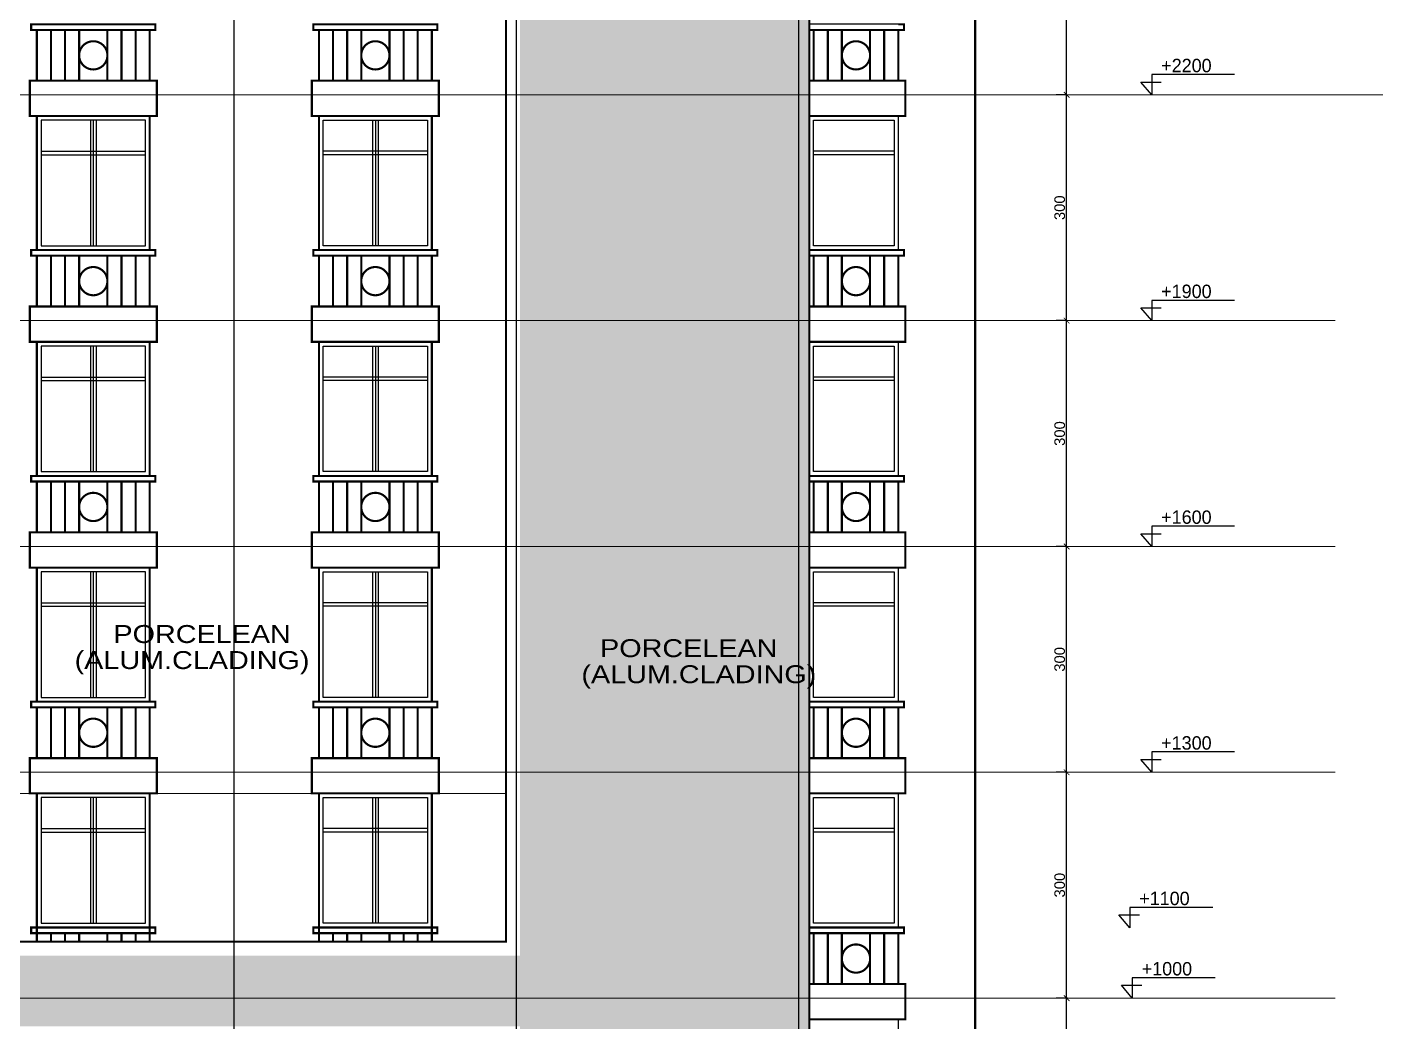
# Model space of a CAD drawing. Extents: x 250879 to 348495, y -51522 to -9360.
# Drawn here: x 295028 to 296949, y -28691 to -27281 of the extents above; entities that cross this region are included whole.
import ezdxf

# ---------------------------------------------------------------- set-up
doc = ezdxf.new("R2010")
doc.units = 0
doc.layers.get('0').update_dxf_attribs({"linetype": 'CONTINUOUS'})
doc.layers.get('DEFPOINTS').update_dxf_attribs({"color": 9, "linetype": 'CONTINUOUS'})
doc.layers.add('A-text function', color=30, linetype='CONTINUOUS', lineweight=20)
doc.layers.add('VIS', color=8, linetype='CONTINUOUS', lineweight=18)
for name, color, linetype in [('AXIS', 1, 'CONTINUOUS'), ('CURTAIN', 150, 'CONTINUOUS'), ('DOOR', 4, 'CONTINUOUS'), ('TEXT', 3, 'CONTINUOUS'), ('WALL', 7, 'CONTINUOUS')]:
    doc.layers.add(name, color=color, linetype=linetype)
doc.styles.add('ARIAL', font='BOD_CR.TTF', dxfattribs={"width": 1.2})
doc.styles.get("Standard").update_dxf_attribs({"font": 'sanss___.ttf', "height": 15})
doc.dimstyles.new('STANDARD$0', dxfattribs={"dimscale": 0, "dimtxt": 12, "dimasz": 8, "dimexe": 15, "dimexo": 0.0625, "dimgap": 2, "dimtad": 1, "dimdec": 0, "dimzin": 0, "dimdsep": 46, "dimtxsty": 'Standard', "dimblk1": 'ARCHTICK', "dimblk2": 'ARCHTICK', "dimsah": 1, "dimcen": 0.09, "dimdle": 15, "dimclrd": 3, "dimclre": 3, "dimclrt": 3, "dimazin": 0, "dimtfac": 1, "dimtdec": 0, "dimtofl": 0, "dimtmove": 1, "dimatfit": 3, "dimldrblk": 'ARCHTICK', "dimfxl": 1.0455, "dimfxlon": 1, "dimtolj": 1, "dimtzin": 0, "dimarcsym": 0})

# ---------------------------------------------------------------- blocks, each defined once
blk = doc.blocks.new('_ARCHTICK')
at = {"color": 0, "linetype": 'ByBlock', "const_width": 0.15}
blk.add_lwpolyline([(-0.5, -0.5), (0.5, 0.5)], dxfattribs=at)
blk = doc.blocks.new('*D251')
at = {"layer": 'DEFPOINTS', "color": 0, "linetype": 'Continuous', "transparency": 16777216}
for p in [(296501.1, -28657), (296539.7, -28657), (296480.3, -29017)]:
    blk.add_point(p, dxfattribs=at)
at = {"layer": 'WALL', "color": 3, "linetype": 'Continuous', "lineweight": -2, "transparency": 16777216}
for p, q in [((296501.1, -29032), (296501.1, -28642)), ((296502.1, -28657), (296486.1, -28657)), ((296500, -29017), (296516.1, -29017))]:
    blk.add_line(p, q, dxfattribs=at)
at = {"layer": 'WALL', "color": 3, "linetype": 'Continuous', "lineweight": -2, "transparency": 16777216, "xscale": 8, "yscale": 8, "zscale": 8}
for p, rotation in [((296501.1, -28657), 90), ((296501.1, -29017), 270)]:
    blk.add_blockref('_ARCHTICK', p, dxfattribs=dict(at, rotation=rotation))
at = {"layer": 'WALL', "color": 3, "linetype": 'Continuous', "transparency": 16777216, "insert": (296491.3, -28837), "char_height": 15, "attachment_point": 5, "rotation": 90}
blk.add_mtext('\\A1;360', dxfattribs=at)
blk = doc.blocks.new('LIME')
at = {"layer": 'DOOR'}
for p, q in [((244593, -28820.3), (244475.4, -28820.3)), ((244475.4, -28820.3), (244475.4, -28849)), ((244475.4, -28849), (244460, -28830.9)), ((244460, -28830.9), (244489, -28830.9))]:
    blk.add_line(p, q, dxfattribs=at)
blk = doc.blocks.new('*D1553')
at = {"layer": 'DEFPOINTS', "color": 0, "linetype": 'Continuous', "transparency": 16777216}
for p in [(296501.1, -27057), (296501.1, -27057), (296501.1, -27377)]:
    blk.add_point(p, dxfattribs=at)
at = {"layer": 'WALL', "color": 3, "linetype": 'Continuous', "lineweight": -2, "transparency": 16777216}
for p, q in [((296501.1, -27057), (296486.1, -27057)), ((296501.1, -27392), (296501.1, -27042)), ((296501.1, -27377), (296486.1, -27377))]:
    blk.add_line(p, q, dxfattribs=at)
at = {"layer": 'WALL', "color": 3, "linetype": 'Continuous', "lineweight": -2, "transparency": 16777216, "xscale": 8, "yscale": 8, "zscale": 8}
for p, rotation in [((296501.1, -27057), 90), ((296501.1, -27377), 270)]:
    blk.add_blockref('_ARCHTICK', p, dxfattribs=dict(at, rotation=rotation))
at = {"layer": 'WALL', "color": 3, "linetype": 'Continuous', "transparency": 16777216, "insert": (296491.3, -27217), "char_height": 15, "attachment_point": 5, "rotation": 90}
blk.add_mtext('\\A1;300', dxfattribs=at)
blk = doc.blocks.new('*D1554')
at = {"layer": 'DEFPOINTS', "color": 0, "linetype": 'Continuous', "transparency": 16777216}
for p in [(296501.1, -27377), (296501.1, -27377), (296501.1, -27697)]:
    blk.add_point(p, dxfattribs=at)
at = {"layer": 'WALL', "color": 3, "linetype": 'Continuous', "lineweight": -2, "transparency": 16777216}
for p, q in [((296501.1, -27712), (296501.1, -27362)), ((296501.1, -27377), (296486.1, -27377)), ((296501.1, -27697), (296486.1, -27697))]:
    blk.add_line(p, q, dxfattribs=at)
at = {"layer": 'WALL', "color": 3, "linetype": 'Continuous', "lineweight": -2, "transparency": 16777216, "xscale": 8, "yscale": 8, "zscale": 8}
for p, rotation in [((296501.1, -27377), 90), ((296501.1, -27697), 270)]:
    blk.add_blockref('_ARCHTICK', p, dxfattribs=dict(at, rotation=rotation))
at = {"layer": 'WALL', "color": 3, "linetype": 'Continuous', "transparency": 16777216, "insert": (296491.3, -27537), "char_height": 15, "attachment_point": 5, "rotation": 90}
blk.add_mtext('\\A1;300', dxfattribs=at)
blk = doc.blocks.new('*D1555')
at = {"layer": 'DEFPOINTS', "color": 0, "linetype": 'Continuous', "transparency": 16777216}
for p in [(296501.1, -27697), (296501.1, -27697), (296501.1, -28017)]:
    blk.add_point(p, dxfattribs=at)
at = {"layer": 'WALL', "color": 3, "linetype": 'Continuous', "lineweight": -2, "transparency": 16777216}
for p, q in [((296501.1, -28032), (296501.1, -27682)), ((296501.1, -27697), (296486.1, -27697)), ((296501.1, -28017), (296486.1, -28017))]:
    blk.add_line(p, q, dxfattribs=at)
at = {"layer": 'WALL', "color": 3, "linetype": 'Continuous', "lineweight": -2, "transparency": 16777216, "xscale": 8, "yscale": 8, "zscale": 8}
for p, rotation in [((296501.1, -27697), 90), ((296501.1, -28017), 270)]:
    blk.add_blockref('_ARCHTICK', p, dxfattribs=dict(at, rotation=rotation))
at = {"layer": 'WALL', "color": 3, "linetype": 'Continuous', "transparency": 16777216, "insert": (296491.3, -27857), "char_height": 15, "attachment_point": 5, "rotation": 90}
blk.add_mtext('\\A1;300', dxfattribs=at)
blk = doc.blocks.new('*D1556')
at = {"layer": 'DEFPOINTS', "color": 0, "linetype": 'Continuous', "transparency": 16777216}
for p in [(296501.1, -28017), (296501.1, -28017), (296501.1, -28337)]:
    blk.add_point(p, dxfattribs=at)
at = {"layer": 'WALL', "color": 3, "linetype": 'Continuous', "lineweight": -2, "transparency": 16777216}
for p, q in [((296501.1, -28017), (296486.1, -28017)), ((296501.1, -28352), (296501.1, -28002)), ((296501.1, -28337), (296486.1, -28337))]:
    blk.add_line(p, q, dxfattribs=at)
at = {"layer": 'WALL', "color": 3, "linetype": 'Continuous', "lineweight": -2, "transparency": 16777216, "xscale": 8, "yscale": 8, "zscale": 8}
for p, rotation in [((296501.1, -28017), 90), ((296501.1, -28337), 270)]:
    blk.add_blockref('_ARCHTICK', p, dxfattribs=dict(at, rotation=rotation))
at = {"layer": 'WALL', "color": 3, "linetype": 'Continuous', "transparency": 16777216, "insert": (296491.3, -28177), "char_height": 15, "attachment_point": 5, "rotation": 90}
blk.add_mtext('\\A1;300', dxfattribs=at)
blk = doc.blocks.new('*D1557')
at = {"layer": 'DEFPOINTS', "color": 0, "linetype": 'Continuous', "transparency": 16777216}
for p in [(296501.1, -28337), (296501.1, -28337), (296501.1, -28657)]:
    blk.add_point(p, dxfattribs=at)
at = {"layer": 'WALL', "color": 3, "linetype": 'Continuous', "lineweight": -2, "transparency": 16777216}
for p, q in [((296501.1, -28672), (296501.1, -28322)), ((296501.1, -28337), (296486.1, -28337)), ((296501.1, -28657), (296486.1, -28657))]:
    blk.add_line(p, q, dxfattribs=at)
at = {"layer": 'WALL', "color": 3, "linetype": 'Continuous', "lineweight": -2, "transparency": 16777216, "xscale": 8, "yscale": 8, "zscale": 8}
for p, rotation in [((296501.1, -28337), 90), ((296501.1, -28657), 270)]:
    blk.add_blockref('_ARCHTICK', p, dxfattribs=dict(at, rotation=rotation))
at = {"layer": 'WALL', "color": 3, "linetype": 'Continuous', "transparency": 16777216, "insert": (296491.3, -28497), "char_height": 15, "attachment_point": 5, "rotation": 90}
blk.add_mtext('\\A1;300', dxfattribs=at)

msp = doc.modelspace()

# ---------------------------------------------------------------- hatches: boundary and pattern name
at = {"layer": 'WALL', "linetype": 'Continuous'}
h = msp.add_hatch(dxfattribs=at)
h.set_pattern_fill('DOTS', color=30, scale=10, style=0)
h.set_pattern_definition([(0, (61674.049, 6740.546), (7.9375, 15.875), [0, -15.875])])
h.paths.add_polyline_path([(293716.12979, -28597.00774), (293716.12979, -26767.00774), (293300.9652, -26767.00774), (293300.9652, -29007.00774), (296136.29437, -29007.00774), (296136.29437, -26767.00774), (295726.29437, -26767.00774), (295726.29437, -28597.00774)])
h.paths.add_polyline_path([(293716.12979, -28917.00774), (293716.12979, -28697.00774), (295726.29437, -28697.00774), (295726.29437, -28917.00774)])

# ---------------------------------------------------------------- linework, layer by layer
at = {"layer": 'AXIS'}
for p, q in [((295321.29437, -29935.19605), (295321.29437, -25772.96771)), ((295721.29437, -29935.19605), (295721.29437, -25772.96771)), ((296121.29437, -29935.19605), (296121.29437, -25772.96771))]:
    msp.add_line(p, q, dxfattribs=at)
at = {"layer": 'CURTAIN', "linetype": 'Continuous'}
for p, q in [((295117.37667, -27413.00774), (295117.37667, -27591.00774)), ((295121.37667, -27413.00774), (295121.37667, -27591.00774)), ((295125.37667, -27413.00774), (295125.37667, -27591.00774)), ((295517.21208, -27413.00774), (295517.21208, -27591.00774)), ((295521.21208, -27413.00774), (295521.21208, -27591.00774)), ((295525.21208, -27413.00774), (295525.21208, -27591.00774)), ((295047.37667, -27456.85035), (295195.37667, -27456.85035)), ((295047.37667, -27461.85035), (295195.37667, -27461.85035)), ((295595.21208, -27456.85035), (295447.21208, -27456.85035)), ((295595.21208, -27461.85035), (295447.21208, -27461.85035)), ((296256.52231, -27456.85035), (296142.29437, -27456.85035)), ((296256.52231, -27461.85035), (296142.29437, -27461.85035)), ((295117.37667, -27733.00774), (295117.37667, -27911.00774)), ((295121.37667, -27733.00774), (295121.37667, -27911.00774)), ((295125.37667, -27733.00774), (295125.37667, -27911.00774)), ((295517.21208, -27733.00774), (295517.21208, -27911.00774)), ((295521.21208, -27733.00774), (295521.21208, -27911.00774)), ((295525.21208, -27733.00774), (295525.21208, -27911.00774)), ((295047.37667, -27776.85035), (295195.37667, -27776.85035)), ((295047.37667, -27781.85035), (295195.37667, -27781.85035)), ((295595.21208, -27776.85035), (295447.21208, -27776.85035)), ((295595.21208, -27781.85035), (295447.21208, -27781.85035)), ((296256.52231, -27776.85035), (296142.29437, -27776.85035)), ((296256.52231, -27781.85035), (296142.29437, -27781.85035)), ((295117.37667, -28053.00774), (295117.37667, -28231.00774)), ((295121.37667, -28053.00774), (295121.37667, -28231.00774)), ((295125.37667, -28053.00774), (295125.37667, -28231.00774)), ((295517.21208, -28053.00774), (295517.21208, -28231.00774)), ((295521.21208, -28053.00774), (295521.21208, -28231.00774)), ((295525.21208, -28053.00774), (295525.21208, -28231.00774)), ((295047.37667, -28096.85035), (295195.37667, -28096.85035)), ((295047.37667, -28101.85035), (295195.37667, -28101.85035)), ((295595.21208, -28096.85035), (295447.21208, -28096.85035)), ((295595.21208, -28101.85035), (295447.21208, -28101.85035)), ((296256.52231, -28096.85035), (296142.29437, -28096.85035)), ((296256.52231, -28101.85035), (296142.29437, -28101.85035)), ((295117.37667, -28373.00774), (295117.37667, -28551.00774)), ((295121.37667, -28373.00774), (295121.37667, -28551.00774)), ((295125.37667, -28373.00774), (295125.37667, -28551.00774)), ((295517.21208, -28373.00774), (295517.21208, -28551.00774)), ((295521.21208, -28373.00774), (295521.21208, -28551.00774)), ((295525.21208, -28373.00774), (295525.21208, -28551.00774)), ((295047.37667, -28416.85035), (295195.37667, -28416.85035)), ((295047.37667, -28421.85035), (295195.37667, -28421.85035)), ((295595.21208, -28416.85035), (295447.21208, -28416.85035)), ((295595.21208, -28421.85035), (295447.21208, -28421.85035)), ((296256.52231, -28416.85035), (296142.29437, -28416.85035)), ((296256.52231, -28421.85035), (296142.29437, -28421.85035))]:
    msp.add_line(p, q, dxfattribs=at)
for points in [[(295195.37667, -27413.00774), (295047.37667, -27413.00774), (295047.37667, -27591.00774), (295195.37667, -27591.00774)], [(295447.21208, -27413.00774), (295595.21208, -27413.00774), (295595.21208, -27591.00774), (295447.21208, -27591.00774)], [(296142.29437, -27413.00774), (296256.52231, -27413.00774), (296256.52231, -27591.00774), (296142.29437, -27591.00774)], [(295195.37667, -27733.00774), (295047.37667, -27733.00774), (295047.37667, -27911.00774), (295195.37667, -27911.00774)], [(295447.21208, -27733.00774), (295595.21208, -27733.00774), (295595.21208, -27911.00774), (295447.21208, -27911.00774)], [(296142.29437, -27733.00774), (296256.52231, -27733.00774), (296256.52231, -27911.00774), (296142.29437, -27911.00774)], [(295195.37667, -28053.00774), (295047.37667, -28053.00774), (295047.37667, -28231.00774), (295195.37667, -28231.00774)], [(295447.21208, -28053.00774), (295595.21208, -28053.00774), (295595.21208, -28231.00774), (295447.21208, -28231.00774)], [(296142.29437, -28053.00774), (296256.52231, -28053.00774), (296256.52231, -28231.00774), (296142.29437, -28231.00774)], [(295195.37667, -28373.00774), (295047.37667, -28373.00774), (295047.37667, -28551.00774), (295195.37667, -28551.00774)], [(295447.21208, -28373.00774), (295595.21208, -28373.00774), (295595.21208, -28551.00774), (295447.21208, -28551.00774)], [(296142.29437, -28373.00774), (296256.52231, -28373.00774), (296256.52231, -28551.00774), (296142.29437, -28551.00774)]]:
    msp.add_lwpolyline(points, close=True, dxfattribs=at)
at = {"layer": 'VIS', "ltscale": 0.0001}
for p, q in [((296949.38366, -27377.00774), (292703.7303, -27377.00774)), ((292673.56026, -27697.00774), (296881.68241, -27697.00774)), ((292673.56026, -27697.00774), (296881.68241, -27697.00774)), ((292673.56026, -28017.00774), (296881.68241, -28017.00774)), ((292673.56026, -28337.00774), (296881.68241, -28337.00774)), ((295706.29437, -28367.00774), (293736.12979, -28367.00774)), ((292673.56026, -28657.00774), (296881.68241, -28657.00774))]:
    msp.add_line(p, q, dxfattribs=at)
at = {"layer": 'WALL', "linetype": 'Continuous'}
for p, q in [((296136.29437, -27407.00774), (296262.52231, -27407.00774)), ((296136.29437, -27727.00774), (296262.52231, -27727.00774)), ((296136.29437, -28047.00774), (296262.52231, -28047.00774)), ((295706.29437, -28337.00774), (295706.29437, -28357.00774)), ((296136.29437, -28367.00774), (296262.52231, -28367.00774)), ((296136.29437, -28687.00774), (296262.52231, -28687.00774))]:
    msp.add_line(p, q, dxfattribs=at)
for points in [[(293300.9652, -25997.00774), (296136.29437, -25997.00774), (296136.29437, -29047.00774), (293300.9652, -29047.00774)], [(293736.12979, -26447.00774), (295706.29437, -26447.00774), (295706.29437, -28577.00774), (293736.12979, -28577.00774)], [(295706.29437, -28577.00774), (293736.12979, -28577.00774), (293736.12979, -26447.00774), (295706.29437, -26447.00774)], [(296270.52231, -27277.00774), (296136.29437, -27277.00774), (296136.29437, -27285.00774), (296270.52231, -27285.00774)], [(295211.37667, -27357.00774), (295031.37667, -27357.00774), (295031.37667, -27407.00774), (295211.37667, -27407.00774)], [(295431.21208, -27357.00774), (295611.21208, -27357.00774), (295611.21208, -27407.00774), (295431.21208, -27407.00774)], [(296136.29437, -27357.00774), (296272.52231, -27357.00774), (296272.52231, -27407.00774), (296136.29437, -27407.00774)], [(295201.37667, -27407.00774), (295041.37667, -27407.00774), (295041.37667, -27597.00774), (295201.37667, -27597.00774)], [(295441.21208, -27407.00774), (295601.21208, -27407.00774), (295601.21208, -27597.00774), (295441.21208, -27597.00774)], [(296136.29437, -27407.00774), (296262.52231, -27407.00774), (296262.52231, -27597.00774), (296136.29437, -27597.00774)], [(296270.52231, -27597.00774), (296136.29437, -27597.00774), (296136.29437, -27605.00774), (296270.52231, -27605.00774)], [(295211.37667, -27677.00774), (295031.37667, -27677.00774), (295031.37667, -27727.00774), (295211.37667, -27727.00774)], [(295431.21208, -27677.00774), (295611.21208, -27677.00774), (295611.21208, -27727.00774), (295431.21208, -27727.00774)], [(296136.29437, -27677.00774), (296272.52231, -27677.00774), (296272.52231, -27727.00774), (296136.29437, -27727.00774)], [(295201.37667, -27727.00774), (295041.37667, -27727.00774), (295041.37667, -27917.00774), (295201.37667, -27917.00774)], [(295441.21208, -27727.00774), (295601.21208, -27727.00774), (295601.21208, -27917.00774), (295441.21208, -27917.00774)], [(296136.29437, -27727.00774), (296262.52231, -27727.00774), (296262.52231, -27917.00774), (296136.29437, -27917.00774)], [(296270.52231, -27917.00774), (296136.29437, -27917.00774), (296136.29437, -27925.00774), (296270.52231, -27925.00774)], [(295211.37667, -27997.00774), (295031.37667, -27997.00774), (295031.37667, -28047.00774), (295211.37667, -28047.00774)], [(295431.21208, -27997.00774), (295611.21208, -27997.00774), (295611.21208, -28047.00774), (295431.21208, -28047.00774)], [(296136.29437, -27997.00774), (296272.52231, -27997.00774), (296272.52231, -28047.00774), (296136.29437, -28047.00774)], [(295201.37667, -28047.00774), (295041.37667, -28047.00774), (295041.37667, -28237.00774), (295201.37667, -28237.00774)], [(295441.21208, -28047.00774), (295601.21208, -28047.00774), (295601.21208, -28237.00774), (295441.21208, -28237.00774)], [(296136.29437, -28047.00774), (296262.52231, -28047.00774), (296262.52231, -28237.00774), (296136.29437, -28237.00774)], [(296270.52231, -28237.00774), (296136.29437, -28237.00774), (296136.29437, -28245.00774), (296270.52231, -28245.00774)], [(295211.37667, -28317.00774), (295031.37667, -28317.00774), (295031.37667, -28367.00774), (295211.37667, -28367.00774)], [(295431.21208, -28317.00774), (295611.21208, -28317.00774), (295611.21208, -28367.00774), (295431.21208, -28367.00774)], [(296136.29437, -28317.00774), (296272.52231, -28317.00774), (296272.52231, -28367.00774), (296136.29437, -28367.00774)], [(295201.37667, -28367.00774), (295041.37667, -28367.00774), (295041.37667, -28557.00774), (295201.37667, -28557.00774)], [(295441.21208, -28367.00774), (295601.21208, -28367.00774), (295601.21208, -28557.00774), (295441.21208, -28557.00774)], [(296136.29437, -28367.00774), (296262.52231, -28367.00774), (296262.52231, -28557.00774), (296136.29437, -28557.00774)], [(296270.52231, -28557.00774), (296136.29437, -28557.00774), (296136.29437, -28565.00774), (296270.52231, -28565.00774)], [(296136.29437, -28637.00774), (296272.52231, -28637.00774), (296272.52231, -28687.00774), (296136.29437, -28687.00774)], [(296136.29437, -28687.00774), (296262.52231, -28687.00774), (296262.52231, -28917.00774), (296136.29437, -28917.00774)]]:
    msp.add_lwpolyline(points, close=True, dxfattribs=at)
at = {"layer": 'WALL', "linetype": 'Continuous', "const_width": 3}
for points in [[(296136.29437, -25997.00774), (296136.29437, -29047.00774)], [(293736.12979, -26447.00774), (295706.29437, -26447.00774), (295706.29437, -28577.00774), (293736.12979, -28577.00774), (293736.12979, -26447.00774)], [(293736.12979, -26447.00774), (295706.29437, -26447.00774), (295706.29437, -28577.00774), (293736.12979, -28577.00774), (293736.12979, -26447.00774)], [(296371.45896, -26447.00774), (296371.45896, -29047.00774), (296136.29437, -29047.00774)], [(296136.29437, -26737.00774), (296136.29437, -29047.00774), (293300.9652, -29047.00774), (293300.9652, -26737.00774)], [(294721.21208, -29047.00774), (296136.29437, -29047.00774), (296136.29437, -26737.00774)], [(295041.37667, -27285.00774), (295041.37667, -27357.00774)], [(295041.37667, -27285.00774), (295041.37667, -27357.00774)], [(295041.37667, -27285.00774), (295201.37667, -27285.00774)], [(295201.37667, -27285.00774), (295201.37667, -27357.00774)], [(295201.37667, -27285.00774), (295201.37667, -27357.00774)], [(295441.21208, -27285.00774), (295441.21208, -27357.00774)], [(295441.21208, -27285.00774), (295441.21208, -27357.00774)], [(295601.21208, -27285.00774), (295441.21208, -27285.00774)], [(295601.21208, -27285.00774), (295601.21208, -27357.00774)], [(295601.21208, -27285.00774), (295601.21208, -27357.00774)], [(296262.52231, -27285.00774), (296136.29437, -27285.00774)], [(296262.52231, -27285.00774), (296262.52231, -27357.00774)], [(296262.52231, -27357.00774), (296262.52231, -27285.00774)], [(296262.52231, -27285.00774), (296262.52231, -27357.00774)], [(296262.52231, -27285.00774), (296262.52231, -27357.00774)], [(295041.37667, -27407.00774), (295031.37667, -27407.00774), (295031.37667, -27357.00774), (295201.37667, -27357.00774), (295211.37667, -27357.00774), (295211.37667, -27407.00774), (295031.37667, -27407.00774)], [(295601.21208, -27407.00774), (295611.21208, -27407.00774), (295611.21208, -27357.00774), (295441.21208, -27357.00774), (295431.21208, -27357.00774), (295431.21208, -27407.00774), (295611.21208, -27407.00774)], [(296262.52231, -27407.00774), (296272.52231, -27407.00774), (296272.52231, -27357.00774), (296136.29437, -27357.00774)], [(295041.37667, -27407.00774), (295041.37667, -27597.00774)], [(295201.37667, -27407.00774), (295201.37667, -27597.00774)], [(295441.21208, -27407.00774), (295441.21208, -27597.00774)], [(295601.21208, -27407.00774), (295601.21208, -27597.00774)], [(296136.29437, -27407.00774), (296272.52231, -27407.00774)], [(295041.37667, -27597.00774), (295201.37667, -27597.00774)], [(295041.37667, -27597.00774), (295201.37667, -27597.00774)], [(295601.21208, -27597.00774), (295441.21208, -27597.00774)], [(295601.21208, -27597.00774), (295441.21208, -27597.00774)], [(296262.52231, -27597.00774), (296136.29437, -27597.00774)], [(295041.37667, -27605.00774), (295041.37667, -27677.00774)], [(295041.37667, -27605.00774), (295041.37667, -27677.00774)], [(295041.37667, -27605.00774), (295201.37667, -27605.00774)], [(295201.37667, -27605.00774), (295201.37667, -27677.00774)], [(295201.37667, -27605.00774), (295201.37667, -27677.00774)], [(295441.21208, -27605.00774), (295441.21208, -27677.00774)], [(295441.21208, -27605.00774), (295441.21208, -27677.00774)], [(295601.21208, -27605.00774), (295441.21208, -27605.00774)], [(295601.21208, -27605.00774), (295601.21208, -27677.00774)], [(295601.21208, -27605.00774), (295601.21208, -27677.00774)], [(296262.52231, -27605.00774), (296136.29437, -27605.00774)], [(296262.52231, -27605.00774), (296262.52231, -27677.00774)], [(296262.52231, -27677.00774), (296262.52231, -27605.00774)], [(296262.52231, -27605.00774), (296262.52231, -27677.00774)], [(296262.52231, -27605.00774), (296262.52231, -27677.00774)], [(295041.37667, -27727.00774), (295031.37667, -27727.00774), (295031.37667, -27677.00774), (295201.37667, -27677.00774), (295211.37667, -27677.00774), (295211.37667, -27727.00774), (295031.37667, -27727.00774)], [(295601.21208, -27727.00774), (295611.21208, -27727.00774), (295611.21208, -27677.00774), (295441.21208, -27677.00774), (295431.21208, -27677.00774), (295431.21208, -27727.00774), (295611.21208, -27727.00774)], [(296262.52231, -27727.00774), (296272.52231, -27727.00774), (296272.52231, -27677.00774), (296136.29437, -27677.00774)], [(295041.37667, -27727.00774), (295041.37667, -27917.00774)], [(295201.37667, -27727.00774), (295201.37667, -27917.00774)], [(295441.21208, -27727.00774), (295441.21208, -27917.00774)], [(295601.21208, -27727.00774), (295601.21208, -27917.00774)], [(296136.29437, -27727.00774), (296272.52231, -27727.00774)], [(295041.37667, -27917.00774), (295201.37667, -27917.00774)], [(295041.37667, -27917.00774), (295201.37667, -27917.00774)], [(295041.37667, -27925.00774), (295041.37667, -27997.00774)], [(295041.37667, -27925.00774), (295041.37667, -27997.00774)], [(295041.37667, -27925.00774), (295201.37667, -27925.00774)], [(295201.37667, -27925.00774), (295201.37667, -27997.00774)], [(295201.37667, -27925.00774), (295201.37667, -27997.00774)], [(295601.21208, -27917.00774), (295441.21208, -27917.00774)], [(295601.21208, -27917.00774), (295441.21208, -27917.00774)], [(295441.21208, -27925.00774), (295441.21208, -27997.00774)], [(295441.21208, -27925.00774), (295441.21208, -27997.00774)], [(295601.21208, -27925.00774), (295441.21208, -27925.00774)], [(295601.21208, -27925.00774), (295601.21208, -27997.00774)], [(295601.21208, -27925.00774), (295601.21208, -27997.00774)], [(296262.52231, -27917.00774), (296136.29437, -27917.00774)], [(296262.52231, -27925.00774), (296136.29437, -27925.00774)], [(296262.52231, -27925.00774), (296262.52231, -27997.00774)], [(296262.52231, -27997.00774), (296262.52231, -27925.00774)], [(296262.52231, -27925.00774), (296262.52231, -27997.00774)], [(296262.52231, -27925.00774), (296262.52231, -27997.00774)], [(295041.37667, -28047.00774), (295031.37667, -28047.00774), (295031.37667, -27997.00774), (295201.37667, -27997.00774), (295211.37667, -27997.00774), (295211.37667, -28047.00774), (295031.37667, -28047.00774)], [(295601.21208, -28047.00774), (295611.21208, -28047.00774), (295611.21208, -27997.00774), (295441.21208, -27997.00774), (295431.21208, -27997.00774), (295431.21208, -28047.00774), (295611.21208, -28047.00774)], [(296262.52231, -28047.00774), (296272.52231, -28047.00774), (296272.52231, -27997.00774), (296136.29437, -27997.00774)], [(295041.37667, -28047.00774), (295041.37667, -28237.00774)], [(295201.37667, -28047.00774), (295201.37667, -28237.00774)], [(295441.21208, -28047.00774), (295441.21208, -28237.00774)], [(295601.21208, -28047.00774), (295601.21208, -28237.00774)], [(296136.29437, -28047.00774), (296272.52231, -28047.00774)], [(295041.37667, -28237.00774), (295201.37667, -28237.00774)], [(295041.37667, -28245.00774), (295041.37667, -28317.00774)], [(295041.37667, -28317.00774), (295041.37667, -28245.00774)], [(295041.37667, -28245.00774), (295041.37667, -28317.00774)], [(295041.37667, -28245.00774), (295041.37667, -28317.00774)], [(295041.37667, -28245.00774), (295201.37667, -28245.00774)], [(295201.37667, -28245.00774), (295201.37667, -28317.00774)], [(295201.37667, -28245.00774), (295201.37667, -28317.00774)], [(295201.37667, -28245.00774), (295201.37667, -28317.00774)], [(295201.37667, -28245.00774), (295201.37667, -28317.00774)], [(295601.21208, -28237.00774), (295441.21208, -28237.00774)], [(295441.21208, -28245.00774), (295441.21208, -28317.00774)], [(295441.21208, -28245.00774), (295441.21208, -28317.00774)], [(295441.21208, -28245.00774), (295441.21208, -28317.00774)], [(295441.21208, -28245.00774), (295441.21208, -28317.00774)], [(295601.21208, -28245.00774), (295441.21208, -28245.00774)], [(295601.21208, -28245.00774), (295601.21208, -28317.00774)], [(295601.21208, -28317.00774), (295601.21208, -28245.00774)], [(295601.21208, -28245.00774), (295601.21208, -28317.00774)], [(295601.21208, -28245.00774), (295601.21208, -28317.00774)], [(296262.52231, -28237.00774), (296136.29437, -28237.00774)], [(296262.52231, -28245.00774), (296136.29437, -28245.00774)], [(296262.52231, -28245.00774), (296262.52231, -28317.00774)], [(296262.52231, -28317.00774), (296262.52231, -28245.00774)], [(296262.52231, -28245.00774), (296262.52231, -28317.00774)], [(296262.52231, -28245.00774), (296262.52231, -28317.00774)], [(295041.37667, -28367.00774), (295031.37667, -28367.00774), (295031.37667, -28317.00774), (295201.37667, -28317.00774), (295211.37667, -28317.00774), (295211.37667, -28367.00774), (295031.37667, -28367.00774)], [(295601.21208, -28367.00774), (295611.21208, -28367.00774), (295611.21208, -28317.00774), (295441.21208, -28317.00774), (295431.21208, -28317.00774), (295431.21208, -28367.00774), (295611.21208, -28367.00774)], [(296262.52231, -28367.00774), (296272.52231, -28367.00774), (296272.52231, -28317.00774), (296136.29437, -28317.00774)], [(295041.37667, -28367.00774), (295041.37667, -28577.00774)], [(295041.37667, -28367.00774), (295041.37667, -28557.00774)], [(295201.37667, -28367.00774), (295201.37667, -28577.00774)], [(295201.37667, -28367.00774), (295201.37667, -28557.00774)], [(295441.21208, -28367.00774), (295441.21208, -28577.00774)], [(295441.21208, -28367.00774), (295441.21208, -28557.00774)], [(295601.21208, -28367.00774), (295601.21208, -28577.00774)], [(295601.21208, -28367.00774), (295601.21208, -28557.00774)], [(296136.29437, -28367.00774), (296272.52231, -28367.00774)], [(295041.37667, -28557.00774), (295201.37667, -28557.00774)], [(295601.21208, -28557.00774), (295441.21208, -28557.00774)], [(296262.52231, -28557.00774), (296136.29437, -28557.00774)], [(295041.37667, -28565.00774), (295041.37667, -28577.00774)], [(295041.37667, -28577.00774), (295041.37667, -28565.00774)], [(295041.37667, -28565.00774), (295041.37667, -28577.00774)], [(295041.37667, -28565.00774), (295041.37667, -28577.00774)], [(295041.37667, -28565.00774), (295201.37667, -28565.00774)], [(295201.37667, -28565.00774), (295201.37667, -28577.00774)], [(295201.37667, -28565.00774), (295201.37667, -28577.00774)], [(295201.37667, -28565.00774), (295201.37667, -28577.00774)], [(295201.37667, -28565.00774), (295201.37667, -28577.00774)], [(295441.21208, -28565.00774), (295441.21208, -28577.00774)], [(295441.21208, -28565.00774), (295441.21208, -28577.00774)], [(295441.21208, -28565.00774), (295441.21208, -28577.00774)], [(295441.21208, -28565.00774), (295441.21208, -28577.00774)], [(295601.21208, -28565.00774), (295441.21208, -28565.00774)], [(295601.21208, -28565.00774), (295601.21208, -28577.00774)], [(295601.21208, -28577.00774), (295601.21208, -28565.00774)], [(295601.21208, -28565.00774), (295601.21208, -28577.00774)], [(295601.21208, -28565.00774), (295601.21208, -28577.00774)], [(296262.52231, -28565.00774), (296136.29437, -28565.00774)], [(296262.52231, -28565.00774), (296262.52231, -28637.00774)], [(296262.52231, -28637.00774), (296262.52231, -28565.00774)], [(296262.52231, -28565.00774), (296262.52231, -28637.00774)], [(296262.52231, -28565.00774), (296262.52231, -28637.00774)], [(296262.52231, -28687.00774), (296272.52231, -28687.00774), (296272.52231, -28637.00774), (296136.29437, -28637.00774)], [(296136.29437, -28687.00774), (296272.52231, -28687.00774)], [(296136.29437, -28687.00774), (296272.52231, -28687.00774)]]:
    msp.add_lwpolyline(points, dxfattribs=at)
at = {"layer": 'WALL', "linetype": 'Continuous'}
for points in [[(296136.29437, -26737.00774), (296136.29437, -29047.00774), (293300.9652, -29047.00774), (293300.9652, -26737.00774)], [(296136.29437, -27357.00774), (296272.52231, -27357.00774), (296272.52231, -27407.00774), (296136.29437, -27407.00774)], [(296136.29437, -27677.00774), (296272.52231, -27677.00774), (296272.52231, -27727.00774), (296136.29437, -27727.00774)], [(296136.29437, -27997.00774), (296272.52231, -27997.00774), (296272.52231, -28047.00774), (296136.29437, -28047.00774)], [(296136.29437, -28317.00774), (296272.52231, -28317.00774), (296272.52231, -28367.00774), (296136.29437, -28367.00774)], [(296136.29437, -28637.00774), (296272.52231, -28637.00774), (296272.52231, -28687.00774), (296136.29437, -28687.00774)]]:
    msp.add_lwpolyline(points, dxfattribs=at)
at = {"layer": 'WALL', "color": 30, "linetype": 'Continuous', "const_width": 3}
for points in [[(295041.37667, -27277.00774), (295033.37667, -27277.00774), (295033.37667, -27285.00774), (295201.37667, -27285.00774), (295209.37667, -27285.00774), (295209.37667, -27277.00774), (295033.37667, -27277.00774)], [(295041.37667, -27357.00774), (295041.37667, -27285.00774)], [(295061.37667, -27285.00774), (295061.37667, -27357.00774)], [(295081.37667, -27285.00774), (295081.37667, -27357.00774)], [(295101.37667, -27285.00774), (295101.37667, -27357.00774)], [(295141.37667, -27285.00774), (295141.37667, -27357.00774)], [(295161.37667, -27285.00774), (295161.37667, -27357.00774)], [(295181.37667, -27285.00774), (295181.37667, -27357.00774)], [(295201.37667, -27285.00774), (295201.37667, -27357.00774)], [(295601.21208, -27277.00774), (295609.21208, -27277.00774), (295609.21208, -27285.00774), (295441.21208, -27285.00774), (295433.21208, -27285.00774), (295433.21208, -27277.00774), (295609.21208, -27277.00774)], [(295441.21208, -27285.00774), (295441.21208, -27357.00774)], [(295461.21208, -27285.00774), (295461.21208, -27357.00774)], [(295481.21208, -27285.00774), (295481.21208, -27357.00774)], [(295501.21208, -27285.00774), (295501.21208, -27357.00774)], [(295541.21208, -27285.00774), (295541.21208, -27357.00774)], [(295561.21208, -27285.00774), (295561.21208, -27357.00774)], [(295581.21208, -27285.00774), (295581.21208, -27357.00774)], [(295601.21208, -27357.00774), (295601.21208, -27285.00774)], [(296262.52231, -27277.00774), (296270.52231, -27277.00774), (296270.52231, -27285.00774), (296136.29437, -27285.00774)], [(296142.52231, -27285.00774), (296142.52231, -27357.00774)], [(296162.52231, -27285.00774), (296162.52231, -27357.00774)], [(296182.52231, -27285.00774), (296182.52231, -27357.00774)], [(296222.52231, -27285.00774), (296222.52231, -27357.00774)], [(296222.52231, -27285.00774), (296222.52231, -27357.00774)], [(296242.52231, -27285.00774), (296242.52231, -27357.00774)], [(296262.52231, -27357.00774), (296262.52231, -27285.00774)], [(295041.37667, -27597.00774), (295033.37667, -27597.00774), (295033.37667, -27605.00774), (295201.37667, -27605.00774), (295209.37667, -27605.00774), (295209.37667, -27597.00774), (295033.37667, -27597.00774)], [(295601.21208, -27597.00774), (295609.21208, -27597.00774), (295609.21208, -27605.00774), (295441.21208, -27605.00774), (295433.21208, -27605.00774), (295433.21208, -27597.00774), (295609.21208, -27597.00774)], [(296262.52231, -27597.00774), (296270.52231, -27597.00774), (296270.52231, -27605.00774), (296136.29437, -27605.00774)], [(296136.29437, -27597.00774), (296270.52231, -27597.00774)], [(295041.37667, -27677.00774), (295041.37667, -27605.00774)], [(295061.37667, -27605.00774), (295061.37667, -27677.00774)], [(295081.37667, -27605.00774), (295081.37667, -27677.00774)], [(295101.37667, -27605.00774), (295101.37667, -27677.00774)], [(295141.37667, -27605.00774), (295141.37667, -27677.00774)], [(295161.37667, -27605.00774), (295161.37667, -27677.00774)], [(295181.37667, -27605.00774), (295181.37667, -27677.00774)], [(295201.37667, -27605.00774), (295201.37667, -27677.00774)], [(295441.21208, -27605.00774), (295441.21208, -27677.00774)], [(295461.21208, -27605.00774), (295461.21208, -27677.00774)], [(295481.21208, -27605.00774), (295481.21208, -27677.00774)], [(295501.21208, -27605.00774), (295501.21208, -27677.00774)], [(295541.21208, -27605.00774), (295541.21208, -27677.00774)], [(295561.21208, -27605.00774), (295561.21208, -27677.00774)], [(295581.21208, -27605.00774), (295581.21208, -27677.00774)], [(295601.21208, -27677.00774), (295601.21208, -27605.00774)], [(296142.52231, -27605.00774), (296142.52231, -27677.00774)], [(296162.52231, -27605.00774), (296162.52231, -27677.00774)], [(296182.52231, -27605.00774), (296182.52231, -27677.00774)], [(296222.52231, -27605.00774), (296222.52231, -27677.00774)], [(296222.52231, -27605.00774), (296222.52231, -27677.00774)], [(296242.52231, -27605.00774), (296242.52231, -27677.00774)], [(296262.52231, -27677.00774), (296262.52231, -27605.00774)], [(295041.37667, -27917.00774), (295033.37667, -27917.00774), (295033.37667, -27925.00774), (295201.37667, -27925.00774), (295209.37667, -27925.00774), (295209.37667, -27917.00774), (295033.37667, -27917.00774)], [(295041.37667, -27997.00774), (295041.37667, -27925.00774)], [(295061.37667, -27925.00774), (295061.37667, -27997.00774)], [(295081.37667, -27925.00774), (295081.37667, -27997.00774)], [(295101.37667, -27925.00774), (295101.37667, -27997.00774)], [(295141.37667, -27925.00774), (295141.37667, -27997.00774)], [(295161.37667, -27925.00774), (295161.37667, -27997.00774)], [(295181.37667, -27925.00774), (295181.37667, -27997.00774)], [(295201.37667, -27925.00774), (295201.37667, -27997.00774)], [(295601.21208, -27917.00774), (295609.21208, -27917.00774), (295609.21208, -27925.00774), (295441.21208, -27925.00774), (295433.21208, -27925.00774), (295433.21208, -27917.00774), (295609.21208, -27917.00774)], [(295441.21208, -27925.00774), (295441.21208, -27997.00774)], [(295461.21208, -27925.00774), (295461.21208, -27997.00774)], [(295481.21208, -27925.00774), (295481.21208, -27997.00774)], [(295501.21208, -27925.00774), (295501.21208, -27997.00774)], [(295541.21208, -27925.00774), (295541.21208, -27997.00774)], [(295561.21208, -27925.00774), (295561.21208, -27997.00774)], [(295581.21208, -27925.00774), (295581.21208, -27997.00774)], [(295601.21208, -27997.00774), (295601.21208, -27925.00774)], [(296262.52231, -27917.00774), (296270.52231, -27917.00774), (296270.52231, -27925.00774), (296136.29437, -27925.00774)], [(296136.29437, -27917.00774), (296270.52231, -27917.00774)], [(296142.52231, -27925.00774), (296142.52231, -27997.00774)], [(296162.52231, -27925.00774), (296162.52231, -27997.00774)], [(296182.52231, -27925.00774), (296182.52231, -27997.00774)], [(296222.52231, -27925.00774), (296222.52231, -27997.00774)], [(296222.52231, -27925.00774), (296222.52231, -27997.00774)], [(296242.52231, -27925.00774), (296242.52231, -27997.00774)], [(296262.52231, -27997.00774), (296262.52231, -27925.00774)], [(295041.37667, -28237.00774), (295033.37667, -28237.00774), (295033.37667, -28245.00774), (295201.37667, -28245.00774), (295209.37667, -28245.00774), (295209.37667, -28237.00774), (295033.37667, -28237.00774)], [(295041.37667, -28317.00774), (295041.37667, -28245.00774)], [(295061.37667, -28245.00774), (295061.37667, -28317.00774)], [(295081.37667, -28245.00774), (295081.37667, -28317.00774)], [(295101.37667, -28245.00774), (295101.37667, -28317.00774)], [(295141.37667, -28245.00774), (295141.37667, -28317.00774)], [(295161.37667, -28245.00774), (295161.37667, -28317.00774)], [(295181.37667, -28245.00774), (295181.37667, -28317.00774)], [(295201.37667, -28245.00774), (295201.37667, -28317.00774)], [(295601.21208, -28237.00774), (295609.21208, -28237.00774), (295609.21208, -28245.00774), (295441.21208, -28245.00774), (295433.21208, -28245.00774), (295433.21208, -28237.00774), (295609.21208, -28237.00774)], [(295441.21208, -28245.00774), (295441.21208, -28317.00774)], [(295461.21208, -28245.00774), (295461.21208, -28317.00774)], [(295481.21208, -28245.00774), (295481.21208, -28317.00774)], [(295501.21208, -28245.00774), (295501.21208, -28317.00774)], [(295541.21208, -28245.00774), (295541.21208, -28317.00774)], [(295561.21208, -28245.00774), (295561.21208, -28317.00774)], [(295581.21208, -28245.00774), (295581.21208, -28317.00774)], [(295601.21208, -28317.00774), (295601.21208, -28245.00774)], [(296262.52231, -28237.00774), (296270.52231, -28237.00774), (296270.52231, -28245.00774), (296136.29437, -28245.00774)], [(296136.29437, -28237.00774), (296270.52231, -28237.00774)], [(296142.52231, -28245.00774), (296142.52231, -28317.00774)], [(296162.52231, -28245.00774), (296162.52231, -28317.00774)], [(296182.52231, -28245.00774), (296182.52231, -28317.00774)], [(296222.52231, -28245.00774), (296222.52231, -28317.00774)], [(296222.52231, -28245.00774), (296222.52231, -28317.00774)], [(296242.52231, -28245.00774), (296242.52231, -28317.00774)], [(296262.52231, -28317.00774), (296262.52231, -28245.00774)], [(295041.37667, -28557.00774), (295033.37667, -28557.00774), (295033.37667, -28565.00774), (295201.37667, -28565.00774), (295209.37667, -28565.00774), (295209.37667, -28557.00774), (295033.37667, -28557.00774)], [(295601.21208, -28557.00774), (295609.21208, -28557.00774), (295609.21208, -28565.00774), (295441.21208, -28565.00774), (295433.21208, -28565.00774), (295433.21208, -28557.00774), (295609.21208, -28557.00774)], [(296262.52231, -28557.00774), (296270.52231, -28557.00774), (296270.52231, -28565.00774), (296136.29437, -28565.00774)], [(296136.29437, -28557.00774), (296270.52231, -28557.00774)], [(295041.37667, -28577.00774), (295041.37667, -28565.00774)], [(295061.37667, -28565.00774), (295061.37667, -28577.00774)], [(295081.37667, -28565.00774), (295081.37667, -28577.00774)], [(295101.37667, -28565.00774), (295101.37667, -28577.00774)], [(295141.37667, -28565.00774), (295141.37667, -28577.00774)], [(295161.37667, -28565.00774), (295161.37667, -28577.00774)], [(295181.37667, -28565.00774), (295181.37667, -28577.00774)], [(295201.37667, -28565.00774), (295201.37667, -28577.00774)], [(295441.21208, -28565.00774), (295441.21208, -28577.00774)], [(295461.21208, -28565.00774), (295461.21208, -28577.00774)], [(295481.21208, -28565.00774), (295481.21208, -28577.00774)], [(295501.21208, -28565.00774), (295501.21208, -28577.00774)], [(295541.21208, -28565.00774), (295541.21208, -28577.00774)], [(295561.21208, -28565.00774), (295561.21208, -28577.00774)], [(295581.21208, -28565.00774), (295581.21208, -28577.00774)], [(295601.21208, -28577.00774), (295601.21208, -28565.00774)], [(296142.52231, -28565.00774), (296142.52231, -28637.00774)], [(296162.52231, -28565.00774), (296162.52231, -28637.00774)], [(296182.52231, -28565.00774), (296182.52231, -28637.00774)], [(296222.52231, -28565.00774), (296222.52231, -28637.00774)], [(296222.52231, -28565.00774), (296222.52231, -28637.00774)], [(296242.52231, -28565.00774), (296242.52231, -28637.00774)], [(296262.52231, -28637.00774), (296262.52231, -28565.00774)]]:
    msp.add_lwpolyline(points, dxfattribs=at)
for points in [[(295121.37667, -27341.00774, -1), (295121.37667, -27301.00774, -1), (295121.37667, -27341.00774, -1)], [(295521.21208, -27341.00774, 1), (295521.21208, -27301.00774, 1), (295521.21208, -27341.00774, 1)], [(296202.52231, -27341.00774, 1), (296202.52231, -27301.00774, 1), (296202.52231, -27341.00774, 1)], [(295121.37667, -27661.00774, -1), (295121.37667, -27621.00774, -1), (295121.37667, -27661.00774, -1)], [(295521.21208, -27661.00774, 1), (295521.21208, -27621.00774, 1), (295521.21208, -27661.00774, 1)], [(296202.52231, -27661.00774, 1), (296202.52231, -27621.00774, 1), (296202.52231, -27661.00774, 1)], [(295121.37667, -27981.00774, -1), (295121.37667, -27941.00774, -1), (295121.37667, -27981.00774, -1)], [(295521.21208, -27981.00774, 1), (295521.21208, -27941.00774, 1), (295521.21208, -27981.00774, 1)], [(296202.52231, -27981.00774, 1), (296202.52231, -27941.00774, 1), (296202.52231, -27981.00774, 1)], [(295121.37667, -28301.00774, -1), (295121.37667, -28261.00774, -1), (295121.37667, -28301.00774, -1)], [(295521.21208, -28301.00774, 1), (295521.21208, -28261.00774, 1), (295521.21208, -28301.00774, 1)], [(296202.52231, -28301.00774, 1), (296202.52231, -28261.00774, 1), (296202.52231, -28301.00774, 1)], [(296202.52231, -28621.00774, 1), (296202.52231, -28581.00774, 1), (296202.52231, -28621.00774, 1)]]:
    msp.add_lwpolyline(points, format="xyb", dxfattribs=at)
at = {"layer": 'WALL', "color": 30, "linetype": 'Continuous'}
for centre in [(295121.37667, -27321.00774), (295521.21208, -27321.00774), (296202.52231, -27321.00774), (295121.37667, -27641.00774), (295521.21208, -27641.00774), (296202.52231, -27641.00774), (295121.37667, -27961.00774), (295521.21208, -27961.00774), (296202.52231, -27961.00774), (295121.37667, -28281.00774), (295521.21208, -28281.00774), (296202.52231, -28281.00774), (296202.52231, -28601.00774)]:
    msp.add_circle(centre, 20, dxfattribs=at)

# ---------------------------------------------------------------- block references
at = {"layer": 'WALL', "linetype": 'Continuous'}
for p in [(52146.28409, 1472.02415), (52146.28409, 1152.02415), (52146.28409, 832.02415), (52146.28409, 512.02415), (52115.15915, 291.72435), (52118.63742, 192.02415)]:
    msp.add_blockref('LIME', p, dxfattribs=at)

# ---------------------------------------------------------------- texts
at = {"layer": 'A-text function', "char_height": 25.4016, "width": 769.5478784, "style": 'ARIAL'}
for s, insert, attachment_point in [('PORCELEAN', (295401.3643, -28128.40378), 3), ('PORCELEAN', (295839.72663, -28148.43776), 1), ('(ALUM.CLADING)', (295427.8114, -28165.31041), 3), ('(ALUM.CLADING)', (295813.27952, -28185.34438), 1)]:
    msp.add_mtext(s, dxfattribs=dict(at, insert=insert, attachment_point=attachment_point))
at = {"layer": 'TEXT', "char_height": 19.008, "width": 1279.0191168, "attachment_point": 1, "rotation": 359.87305455}
for s, insert in [('{\\fStylus BT|b0|i0|c0|p34;+2200}', (296635.22258, -27325.83962)), ('{\\fStylus BT|b0|i0|c0|p34;+1900}', (296635.22258, -27645.83962)), ('{\\fStylus BT|b0|i0|c0|p34;+1600}', (296635.22258, -27965.83962)), ('{\\fStylus BT|b0|i0|c0|p34;+1300}', (296635.22258, -28285.83962)), ('{\\fStylus BT|b0|i0|c0|p34;+1100}', (296604.09765, -28506.13942)), ('{\\fStylus BT|b0|i0|c0|p34;+1000}', (296607.57591, -28605.83962))]:
    msp.add_mtext(s, dxfattribs=dict(at, insert=insert))

# ---------------------------------------------------------------- dimensions: what is measured, and where the dimension line sits
at = {"layer": 'WALL', "linetype": 'Continuous'}
for base, p1, p2, picture, middle in [((296501.08425, -27057.00774), (296501.08425, -27377.00774), (296501.08425, -27057.00774), '*D1553', (296491.34762, -27217.00774)), ((296501.08425, -27377.00774), (296501.08425, -27697.00774), (296501.08425, -27377.00774), '*D1554', (296491.34762, -27537.00774)), ((296501.08425, -27697.00774), (296501.08425, -28017.00774), (296501.08425, -27697.00774), '*D1555', (296491.34762, -27857.00774)), ((296501.08425, -28017.00774), (296501.08425, -28337.00774), (296501.08425, -28017.00774), '*D1556', (296491.34762, -28177.00774)), ((296501.08425, -28337.00774), (296501.08425, -28657.00774), (296501.08425, -28337.00774), '*D1557', (296491.34762, -28497.00774))]:
    dim = msp.add_linear_dim(base=base, p1=p1, p2=p2, angle=90, text='300', dimstyle='STANDARD$0', override={"dimscale": 1}, dxfattribs=at)
    dim.commit()
    dim.dimension.update_dxf_attribs({"geometry": picture, "text_midpoint": middle})
dim = msp.add_linear_dim(base=(296501.08425, -28657.00774), p1=(296480.2994, -29017.00774), p2=(296539.68458, -28657.00774), angle=90, dimstyle='STANDARD$0', override={"dimscale": 1}, dxfattribs=at)
dim.commit()
dim.dimension.update_dxf_attribs({"geometry": '*D251', "text_midpoint": (296491.34762, -28837.00774)})

doc.saveas('drawing.dxf')
